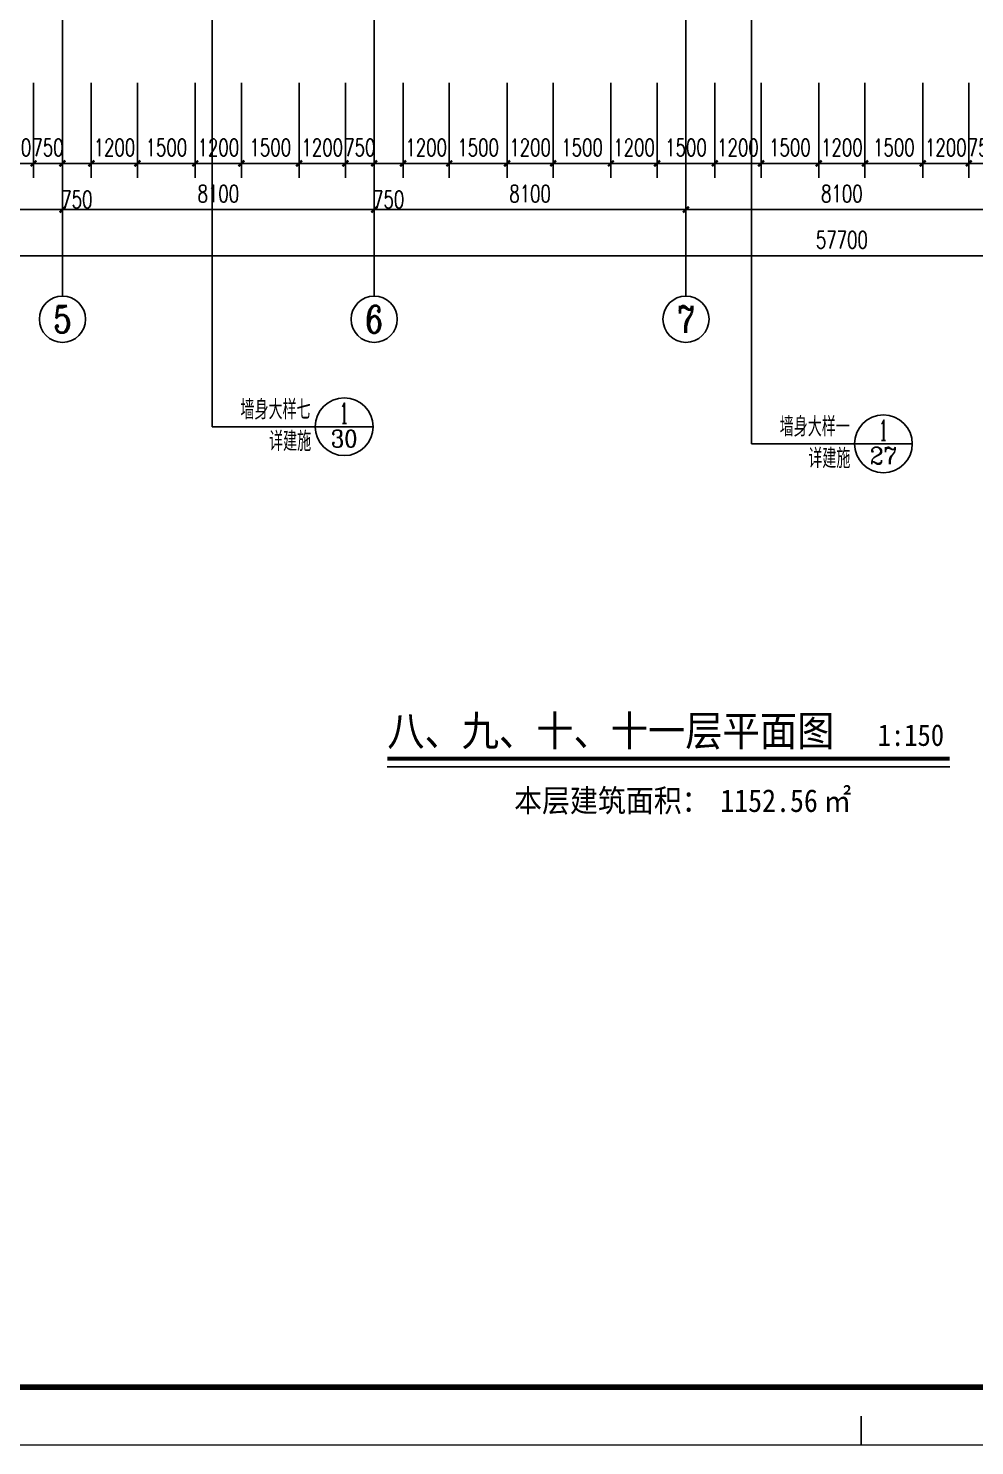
# Model space of a CAD drawing. Extents: x 1738711 to 2346805, y 1189731 to 2516152.
# Drawn here: x 1940399 to 1964985, y 2048190 to 2085018 of the extents above; entities that cross this region are included whole.
import ezdxf
from ezdxf.enums import TextEntityAlignment as Align

# ---------------------------------------------------------------- set-up
doc = ezdxf.new("R2010")
doc.units = 0
doc.header["$LTSCALE"] = 1000
doc.header["$MEASUREMENT"] = 0
for name, color, linetype in [('AXIS', 3, 'Continuous'), ('AXIS_TEXT', 7, 'Continuous'), ('DIM_IDEN', 3, 'Continuous'), ('DIM_SYMB', 3, 'Continuous'), ('DOTE', 1, 'Continuous'), ('PUB_DIM', 3, 'Continuous'), ('PUB_TEXT', 7, 'Continuous'), ('TK', 4, 'Continuous')]:
    doc.layers.add(name, color=color, linetype=linetype)
doc.styles.add('_TCH_AXIS', font='COMPLEX', dxfattribs={"bigfont": 'GBCBIG'})
doc.styles.add('_TCH_DIM', font='SIMPLEX', dxfattribs={"bigfont": 'GBCBIG'})
doc.styles.add('_TCH_DIM_T3', font='SIMPLEX', dxfattribs={"width": 0.705882, "bigfont": 'GBCBIG'})
doc.styles.add('_TCH_LABEL', font='COMPLEX', dxfattribs={"bigfont": 'GBCBIG'})
doc.styles.add('COMPLEX', font='COMPLEX')
doc.styles.add('宋体', font='SIMSUN.TTF', dxfattribs={"width": 0.75})
doc.styles.add('黑体', font='simhei_0.ttf', dxfattribs={"width": 0.9})
doc.dimstyles.new('_TCH_ARCH&&150', dxfattribs={"dimtxt": 446.25, "dimasz": 150, "dimexe": 375, "dimexo": 450, "dimgap": 189.375, "dimtad": 1, "dimdec": 0, "dimzin": 0, "dimdsep": 46, "dimtxsty": '_TCH_DIM_T3', "dimblk": 'ARCHTICK', "dimcen": 0.09, "dimclrt": 7, "dimazin": 2, "dimtfac": 1, "dimtdec": 0, "dimtix": 1, "dimtmove": 2, "dimatfit": 3, "dimfxl": 1, "dimtolj": 1, "dimtzin": 0, "dimarcsym": 0})

# ---------------------------------------------------------------- blocks, each defined once
blk = doc.blocks.new('hjashrtahreahe')
blk.add_line((42800, 0), (42800, 500))
at = {"const_width": 25}
blk.add_lwpolyline([(42800, 500), (42800, 0)], dxfattribs=at)
at = {"layer": 'TK', "color": 7, "const_width": 25}
blk.add_lwpolyline([(0, 59400), (84100, 59400), (84100, 0), (0, 0)], close=True, dxfattribs=at)
at = {"layer": 'TK', "color": 3, "const_width": 100}
blk.add_lwpolyline([(2500, 1000), (2500, 58400), (83100, 58400), (83100, 1000)], close=True, dxfattribs=at)
at = {"layer": 'TK', "style": '宋体', "width": 0.75}
for tag, height, p in [('项目负责人', 350, (6003, 57089)), ('专业负责人', 350, (6003, 56224)), ('设计人', 350, (6003, 55419)), ('版号1', 250, (77304, 22193)), ('时间1', 250, (82405, 22193)), ('版号2', 250, (77304, 21593)), ('时间2', 250, (82405, 21593)), ('版号3', 250, (77304, 20993)), ('时间3', 250, (82405, 20993)), ('建筑会签', 0.0001, (78978, 2403)), ('电气会签', 0.0001, (82128, 2403)), ('结构会签', 0.0001, (78978, 1803)), ('暖通会签', 0.0001, (82128, 1803)), ('给排水会签', 0.0001, (78978, 1250)), ('智能化会签', 0.0001, (82128, 1250))]:
    blk.add_attdef(tag, text='', height=height, dxfattribs=at).set_placement(p, align=Align.CENTER)
for tag, p in [('合作设计单位', (80816, 48986)), ('版号说明1', (79854, 22318)), ('版号说明2', (79854, 21718)), ('版号说明3', (79854, 21118)), ('浙江绿储科技有限公司', (80545, 16036)), ('百兆瓦级集中式熔盐储能关键', (80545, 14953)), ('设备研发及制造基地项目', (80545, 14603)), ('1#研发楼', (80545, 13636)), ('图名', (80545, 12436)), ('工程编号', (78978, 11461)), ('子项编号', (82128, 11461)), ('建筑', (78978, 10711)), ('图号', (82128, 10711)), ('施工图', (78978, 9961)), ('2023.03', (82128, 9961)), ('审定', (79353, 8461)), ('审核', (79353, 7711)), ('工程负责', (79353, 6961)), ('专业负责', (79353, 6211)), ('设计', (79353, 5461)), ('制图', (79353, 4711)), ('校对', (79353, 3961))]:
    blk.add_attdef(tag, text='', height=250, dxfattribs=at).set_placement(p, align=Align.MIDDLE_CENTER)
blk = doc.blocks.new('_ArchTick')
at = {"color": 0, "linetype": 'ByBlock', "const_width": 0.4}
blk.add_lwpolyline([(-0.5, -0.5), (0.5, 0.5)], dxfattribs=at)
blk = doc.blocks.new('*D3691')
at = {"layer": 'Defpoints', "color": 0, "transparency": 16777216}
for p in [(1939335, 2084056), (1940535, 2084056), (1940535, 2081509)]:
    blk.add_point(p, dxfattribs=at)
at = {"layer": 'PUB_DIM', "color": 0, "lineweight": -2, "transparency": 16777216}
for p, q in [((1939335, 2083606), (1939335, 2081134)), ((1940535, 2083606), (1940535, 2081134)), ((1939335, 2081509), (1939185, 2081509)), ((1939335, 2081509), (1940535, 2081509)), ((1940535, 2081509), (1940685, 2081509))]:
    blk.add_line(p, q, dxfattribs=at)
at = {"layer": 'PUB_DIM', "color": 0, "lineweight": -2, "transparency": 16777216, "xscale": 150, "yscale": 150, "zscale": 150}
blk.add_blockref('_ArchTick', (1939335, 2081509), dxfattribs=at)
at = {"layer": 'PUB_DIM', "color": 0, "lineweight": -2, "transparency": 16777216, "xscale": 150, "yscale": 150, "zscale": 150, "rotation": 180}
blk.add_blockref('_ArchTick', (1940535, 2081509), dxfattribs=at)
at = {"layer": 'PUB_DIM', "color": 7, "transparency": 16777216, "insert": (1939935, 2081922), "char_height": 446.2, "attachment_point": 5, "style": '_TCH_DIM_T3'}
blk.add_mtext('\\A1;1200', dxfattribs=at)
blk = doc.blocks.new('*D3692')
at = {"layer": 'Defpoints', "color": 0, "transparency": 16777216}
for p in [(1940535, 2084056), (1941285, 2084056), (1941285, 2081509)]:
    blk.add_point(p, dxfattribs=at)
at = {"layer": 'PUB_DIM', "color": 0, "lineweight": -2, "transparency": 16777216}
for p, q in [((1940535, 2083606), (1940535, 2081134)), ((1941285, 2083606), (1941285, 2081134)), ((1940535, 2081509), (1941285, 2081509))]:
    blk.add_line(p, q, dxfattribs=at)
at = {"layer": 'PUB_DIM', "color": 0, "lineweight": -2, "transparency": 16777216, "xscale": 150, "yscale": 150, "zscale": 150, "rotation": 180}
blk.add_blockref('_ArchTick', (1940535, 2081509), dxfattribs=at)
at = {"layer": 'PUB_DIM', "color": 0, "lineweight": -2, "transparency": 16777216, "xscale": 150, "yscale": 150, "zscale": 150}
blk.add_blockref('_ArchTick', (1941285, 2081509), dxfattribs=at)
at = {"layer": 'PUB_DIM', "color": 7, "transparency": 16777216, "insert": (1940910, 2081922), "char_height": 446.2, "attachment_point": 5, "style": '_TCH_DIM_T3'}
blk.add_mtext('\\A1;750', dxfattribs=at)
blk = doc.blocks.new('*D3693')
at = {"layer": 'Defpoints', "color": 0, "transparency": 16777216}
for p in [(1941285, 2084056), (1942035, 2084056), (1942035, 2081509)]:
    blk.add_point(p, dxfattribs=at)
at = {"layer": 'PUB_DIM', "color": 0, "lineweight": -2, "transparency": 16777216}
for p, q in [((1941285, 2083606), (1941285, 2081134)), ((1942035, 2083606), (1942035, 2081134)), ((1941285, 2081509), (1942035, 2081509))]:
    blk.add_line(p, q, dxfattribs=at)
at = {"layer": 'PUB_DIM', "color": 0, "lineweight": -2, "transparency": 16777216, "xscale": 150, "yscale": 150, "zscale": 150, "rotation": 180}
blk.add_blockref('_ArchTick', (1941285, 2081509), dxfattribs=at)
at = {"layer": 'PUB_DIM', "color": 0, "lineweight": -2, "transparency": 16777216, "xscale": 150, "yscale": 150, "zscale": 150}
blk.add_blockref('_ArchTick', (1942035, 2081509), dxfattribs=at)
at = {"layer": 'PUB_DIM', "color": 7, "transparency": 16777216, "insert": (1941660, 2080572), "char_height": 446.2, "attachment_point": 5, "style": '_TCH_DIM_T3'}
blk.add_mtext('\\A1;750', dxfattribs=at)
blk = doc.blocks.new('*D3694')
at = {"layer": 'Defpoints', "color": 0, "transparency": 16777216}
for p in [(1942035, 2084056), (1943235, 2084056), (1943235, 2081509)]:
    blk.add_point(p, dxfattribs=at)
at = {"layer": 'PUB_DIM', "color": 0, "lineweight": -2, "transparency": 16777216}
for p, q in [((1942035, 2083606), (1942035, 2081134)), ((1943235, 2083606), (1943235, 2081134)), ((1942035, 2081509), (1941885, 2081509)), ((1942035, 2081509), (1943235, 2081509)), ((1943235, 2081509), (1943385, 2081509))]:
    blk.add_line(p, q, dxfattribs=at)
at = {"layer": 'PUB_DIM', "color": 0, "lineweight": -2, "transparency": 16777216, "xscale": 150, "yscale": 150, "zscale": 150}
blk.add_blockref('_ArchTick', (1942035, 2081509), dxfattribs=at)
at = {"layer": 'PUB_DIM', "color": 0, "lineweight": -2, "transparency": 16777216, "xscale": 150, "yscale": 150, "zscale": 150, "rotation": 180}
blk.add_blockref('_ArchTick', (1943235, 2081509), dxfattribs=at)
at = {"layer": 'PUB_DIM', "color": 7, "transparency": 16777216, "insert": (1942635, 2081922), "char_height": 446.2, "attachment_point": 5, "style": '_TCH_DIM_T3'}
blk.add_mtext('\\A1;1200', dxfattribs=at)
blk = doc.blocks.new('*D3695')
at = {"layer": 'Defpoints', "color": 0, "transparency": 16777216}
for p in [(1943235, 2084056), (1944735, 2084056), (1944735, 2081509)]:
    blk.add_point(p, dxfattribs=at)
at = {"layer": 'PUB_DIM', "color": 0, "lineweight": -2, "transparency": 16777216}
for p, q in [((1943235, 2083606), (1943235, 2081134)), ((1944735, 2083606), (1944735, 2081134)), ((1943235, 2081509), (1944735, 2081509))]:
    blk.add_line(p, q, dxfattribs=at)
at = {"layer": 'PUB_DIM', "color": 0, "lineweight": -2, "transparency": 16777216, "xscale": 150, "yscale": 150, "zscale": 150, "rotation": 180}
blk.add_blockref('_ArchTick', (1943235, 2081509), dxfattribs=at)
at = {"layer": 'PUB_DIM', "color": 0, "lineweight": -2, "transparency": 16777216, "xscale": 150, "yscale": 150, "zscale": 150}
blk.add_blockref('_ArchTick', (1944735, 2081509), dxfattribs=at)
at = {"layer": 'PUB_DIM', "color": 7, "transparency": 16777216, "insert": (1943985, 2081922), "char_height": 446.2, "attachment_point": 5, "style": '_TCH_DIM_T3'}
blk.add_mtext('\\A1;1500', dxfattribs=at)
blk = doc.blocks.new('*D3696')
at = {"layer": 'Defpoints', "color": 0, "transparency": 16777216}
for p in [(1944735, 2084056), (1945935, 2084056), (1945935, 2081509)]:
    blk.add_point(p, dxfattribs=at)
at = {"layer": 'PUB_DIM', "color": 0, "lineweight": -2, "transparency": 16777216}
for p, q in [((1944735, 2083606), (1944735, 2081134)), ((1945935, 2083606), (1945935, 2081134)), ((1944735, 2081509), (1944585, 2081509)), ((1944735, 2081509), (1945935, 2081509)), ((1945935, 2081509), (1946085, 2081509))]:
    blk.add_line(p, q, dxfattribs=at)
at = {"layer": 'PUB_DIM', "color": 0, "lineweight": -2, "transparency": 16777216, "xscale": 150, "yscale": 150, "zscale": 150}
blk.add_blockref('_ArchTick', (1944735, 2081509), dxfattribs=at)
at = {"layer": 'PUB_DIM', "color": 0, "lineweight": -2, "transparency": 16777216, "xscale": 150, "yscale": 150, "zscale": 150, "rotation": 180}
blk.add_blockref('_ArchTick', (1945935, 2081509), dxfattribs=at)
at = {"layer": 'PUB_DIM', "color": 7, "transparency": 16777216, "insert": (1945335, 2081922), "char_height": 446.2, "attachment_point": 5, "style": '_TCH_DIM_T3'}
blk.add_mtext('\\A1;1200', dxfattribs=at)
blk = doc.blocks.new('*D3697')
at = {"layer": 'Defpoints', "color": 0, "transparency": 16777216}
for p in [(1945935, 2084056), (1947435, 2084056), (1947435, 2081509)]:
    blk.add_point(p, dxfattribs=at)
at = {"layer": 'PUB_DIM', "color": 0, "lineweight": -2, "transparency": 16777216}
for p, q in [((1945935, 2083606), (1945935, 2081134)), ((1947435, 2083606), (1947435, 2081134)), ((1945935, 2081509), (1947435, 2081509))]:
    blk.add_line(p, q, dxfattribs=at)
at = {"layer": 'PUB_DIM', "color": 0, "lineweight": -2, "transparency": 16777216, "xscale": 150, "yscale": 150, "zscale": 150, "rotation": 180}
blk.add_blockref('_ArchTick', (1945935, 2081509), dxfattribs=at)
at = {"layer": 'PUB_DIM', "color": 0, "lineweight": -2, "transparency": 16777216, "xscale": 150, "yscale": 150, "zscale": 150}
blk.add_blockref('_ArchTick', (1947435, 2081509), dxfattribs=at)
at = {"layer": 'PUB_DIM', "color": 7, "transparency": 16777216, "insert": (1946685, 2081922), "char_height": 446.2, "attachment_point": 5, "style": '_TCH_DIM_T3'}
blk.add_mtext('\\A1;1500', dxfattribs=at)
blk = doc.blocks.new('*D3698')
at = {"layer": 'Defpoints', "color": 0, "transparency": 16777216}
for p in [(1947435, 2084056), (1948635, 2084056), (1948635, 2081509)]:
    blk.add_point(p, dxfattribs=at)
at = {"layer": 'PUB_DIM', "color": 0, "lineweight": -2, "transparency": 16777216}
for p, q in [((1947435, 2083606), (1947435, 2081134)), ((1948635, 2083606), (1948635, 2081134)), ((1947435, 2081509), (1947285, 2081509)), ((1947435, 2081509), (1948635, 2081509)), ((1948635, 2081509), (1948785, 2081509))]:
    blk.add_line(p, q, dxfattribs=at)
at = {"layer": 'PUB_DIM', "color": 0, "lineweight": -2, "transparency": 16777216, "xscale": 150, "yscale": 150, "zscale": 150}
blk.add_blockref('_ArchTick', (1947435, 2081509), dxfattribs=at)
at = {"layer": 'PUB_DIM', "color": 0, "lineweight": -2, "transparency": 16777216, "xscale": 150, "yscale": 150, "zscale": 150, "rotation": 180}
blk.add_blockref('_ArchTick', (1948635, 2081509), dxfattribs=at)
at = {"layer": 'PUB_DIM', "color": 7, "transparency": 16777216, "insert": (1948035, 2081922), "char_height": 446.2, "attachment_point": 5, "style": '_TCH_DIM_T3'}
blk.add_mtext('\\A1;1200', dxfattribs=at)
blk = doc.blocks.new('*D3699')
at = {"layer": 'Defpoints', "color": 0, "transparency": 16777216}
for p in [(1948635, 2084056), (1949385, 2084056), (1949385, 2081509)]:
    blk.add_point(p, dxfattribs=at)
at = {"layer": 'PUB_DIM', "color": 0, "lineweight": -2, "transparency": 16777216}
for p, q in [((1948635, 2083606), (1948635, 2081134)), ((1949385, 2083606), (1949385, 2081134)), ((1948635, 2081509), (1949385, 2081509))]:
    blk.add_line(p, q, dxfattribs=at)
at = {"layer": 'PUB_DIM', "color": 0, "lineweight": -2, "transparency": 16777216, "xscale": 150, "yscale": 150, "zscale": 150, "rotation": 180}
blk.add_blockref('_ArchTick', (1948635, 2081509), dxfattribs=at)
at = {"layer": 'PUB_DIM', "color": 0, "lineweight": -2, "transparency": 16777216, "xscale": 150, "yscale": 150, "zscale": 150}
blk.add_blockref('_ArchTick', (1949385, 2081509), dxfattribs=at)
at = {"layer": 'PUB_DIM', "color": 7, "transparency": 16777216, "insert": (1949010, 2081922), "char_height": 446.2, "attachment_point": 5, "style": '_TCH_DIM_T3'}
blk.add_mtext('\\A1;750', dxfattribs=at)
blk = doc.blocks.new('*D3700')
at = {"layer": 'Defpoints', "color": 0, "transparency": 16777216}
for p in [(1949385, 2084056), (1950135, 2084056), (1950135, 2081509)]:
    blk.add_point(p, dxfattribs=at)
at = {"layer": 'PUB_DIM', "color": 0, "lineweight": -2, "transparency": 16777216}
for p, q in [((1949385, 2083606), (1949385, 2081134)), ((1950135, 2083606), (1950135, 2081134)), ((1949385, 2081509), (1950135, 2081509))]:
    blk.add_line(p, q, dxfattribs=at)
at = {"layer": 'PUB_DIM', "color": 0, "lineweight": -2, "transparency": 16777216, "xscale": 150, "yscale": 150, "zscale": 150, "rotation": 180}
blk.add_blockref('_ArchTick', (1949385, 2081509), dxfattribs=at)
at = {"layer": 'PUB_DIM', "color": 0, "lineweight": -2, "transparency": 16777216, "xscale": 150, "yscale": 150, "zscale": 150}
blk.add_blockref('_ArchTick', (1950135, 2081509), dxfattribs=at)
at = {"layer": 'PUB_DIM', "color": 7, "transparency": 16777216, "insert": (1949760, 2080572), "char_height": 446.2, "attachment_point": 5, "style": '_TCH_DIM_T3'}
blk.add_mtext('\\A1;750', dxfattribs=at)
blk = doc.blocks.new('*D3701')
at = {"layer": 'Defpoints', "color": 0, "transparency": 16777216}
for p in [(1950135, 2084056), (1951335, 2084056), (1951335, 2081509)]:
    blk.add_point(p, dxfattribs=at)
at = {"layer": 'PUB_DIM', "color": 0, "lineweight": -2, "transparency": 16777216}
for p, q in [((1950135, 2083606), (1950135, 2081134)), ((1951335, 2083606), (1951335, 2081134)), ((1950135, 2081509), (1949985, 2081509)), ((1950135, 2081509), (1951335, 2081509)), ((1951335, 2081509), (1951485, 2081509))]:
    blk.add_line(p, q, dxfattribs=at)
at = {"layer": 'PUB_DIM', "color": 0, "lineweight": -2, "transparency": 16777216, "xscale": 150, "yscale": 150, "zscale": 150}
blk.add_blockref('_ArchTick', (1950135, 2081509), dxfattribs=at)
at = {"layer": 'PUB_DIM', "color": 0, "lineweight": -2, "transparency": 16777216, "xscale": 150, "yscale": 150, "zscale": 150, "rotation": 180}
blk.add_blockref('_ArchTick', (1951335, 2081509), dxfattribs=at)
at = {"layer": 'PUB_DIM', "color": 7, "transparency": 16777216, "insert": (1950735, 2081922), "char_height": 446.2, "attachment_point": 5, "style": '_TCH_DIM_T3'}
blk.add_mtext('\\A1;1200', dxfattribs=at)
blk = doc.blocks.new('*D3702')
at = {"layer": 'Defpoints', "color": 0, "transparency": 16777216}
for p in [(1951335, 2084056), (1952835, 2084056), (1952835, 2081509)]:
    blk.add_point(p, dxfattribs=at)
at = {"layer": 'PUB_DIM', "color": 0, "lineweight": -2, "transparency": 16777216}
for p, q in [((1951335, 2083606), (1951335, 2081134)), ((1952835, 2083606), (1952835, 2081134)), ((1951335, 2081509), (1952835, 2081509))]:
    blk.add_line(p, q, dxfattribs=at)
at = {"layer": 'PUB_DIM', "color": 0, "lineweight": -2, "transparency": 16777216, "xscale": 150, "yscale": 150, "zscale": 150, "rotation": 180}
blk.add_blockref('_ArchTick', (1951335, 2081509), dxfattribs=at)
at = {"layer": 'PUB_DIM', "color": 0, "lineweight": -2, "transparency": 16777216, "xscale": 150, "yscale": 150, "zscale": 150}
blk.add_blockref('_ArchTick', (1952835, 2081509), dxfattribs=at)
at = {"layer": 'PUB_DIM', "color": 7, "transparency": 16777216, "insert": (1952085, 2081922), "char_height": 446.2, "attachment_point": 5, "style": '_TCH_DIM_T3'}
blk.add_mtext('\\A1;1500', dxfattribs=at)
blk = doc.blocks.new('*D3703')
at = {"layer": 'Defpoints', "color": 0, "transparency": 16777216}
for p in [(1952835, 2084056), (1954035, 2084056), (1954035, 2081509)]:
    blk.add_point(p, dxfattribs=at)
at = {"layer": 'PUB_DIM', "color": 0, "lineweight": -2, "transparency": 16777216}
for p, q in [((1952835, 2083606), (1952835, 2081134)), ((1954035, 2083606), (1954035, 2081134)), ((1952835, 2081509), (1952685, 2081509)), ((1952835, 2081509), (1954035, 2081509)), ((1954035, 2081509), (1954185, 2081509))]:
    blk.add_line(p, q, dxfattribs=at)
at = {"layer": 'PUB_DIM', "color": 0, "lineweight": -2, "transparency": 16777216, "xscale": 150, "yscale": 150, "zscale": 150}
blk.add_blockref('_ArchTick', (1952835, 2081509), dxfattribs=at)
at = {"layer": 'PUB_DIM', "color": 0, "lineweight": -2, "transparency": 16777216, "xscale": 150, "yscale": 150, "zscale": 150, "rotation": 180}
blk.add_blockref('_ArchTick', (1954035, 2081509), dxfattribs=at)
at = {"layer": 'PUB_DIM', "color": 7, "transparency": 16777216, "insert": (1953435, 2081922), "char_height": 446.2, "attachment_point": 5, "style": '_TCH_DIM_T3'}
blk.add_mtext('\\A1;1200', dxfattribs=at)
blk = doc.blocks.new('*D3704')
at = {"layer": 'Defpoints', "color": 0, "transparency": 16777216}
for p in [(1954035, 2084056), (1955535, 2084056), (1955535, 2081509)]:
    blk.add_point(p, dxfattribs=at)
at = {"layer": 'PUB_DIM', "color": 0, "lineweight": -2, "transparency": 16777216}
for p, q in [((1954035, 2083606), (1954035, 2081134)), ((1955535, 2083606), (1955535, 2081134)), ((1954035, 2081509), (1955535, 2081509))]:
    blk.add_line(p, q, dxfattribs=at)
at = {"layer": 'PUB_DIM', "color": 0, "lineweight": -2, "transparency": 16777216, "xscale": 150, "yscale": 150, "zscale": 150, "rotation": 180}
blk.add_blockref('_ArchTick', (1954035, 2081509), dxfattribs=at)
at = {"layer": 'PUB_DIM', "color": 0, "lineweight": -2, "transparency": 16777216, "xscale": 150, "yscale": 150, "zscale": 150}
blk.add_blockref('_ArchTick', (1955535, 2081509), dxfattribs=at)
at = {"layer": 'PUB_DIM', "color": 7, "transparency": 16777216, "insert": (1954785, 2081922), "char_height": 446.2, "attachment_point": 5, "style": '_TCH_DIM_T3'}
blk.add_mtext('\\A1;1500', dxfattribs=at)
blk = doc.blocks.new('*D3705')
at = {"layer": 'Defpoints', "color": 0, "transparency": 16777216}
for p in [(1955535, 2084056), (1956735, 2084056), (1956735, 2081509)]:
    blk.add_point(p, dxfattribs=at)
at = {"layer": 'PUB_DIM', "color": 0, "lineweight": -2, "transparency": 16777216}
for p, q in [((1955535, 2083606), (1955535, 2081134)), ((1956735, 2083606), (1956735, 2081134)), ((1955535, 2081509), (1955385, 2081509)), ((1955535, 2081509), (1956735, 2081509)), ((1956735, 2081509), (1956885, 2081509))]:
    blk.add_line(p, q, dxfattribs=at)
at = {"layer": 'PUB_DIM', "color": 0, "lineweight": -2, "transparency": 16777216, "xscale": 150, "yscale": 150, "zscale": 150}
blk.add_blockref('_ArchTick', (1955535, 2081509), dxfattribs=at)
at = {"layer": 'PUB_DIM', "color": 0, "lineweight": -2, "transparency": 16777216, "xscale": 150, "yscale": 150, "zscale": 150, "rotation": 180}
blk.add_blockref('_ArchTick', (1956735, 2081509), dxfattribs=at)
at = {"layer": 'PUB_DIM', "color": 7, "transparency": 16777216, "insert": (1956135, 2081922), "char_height": 446.2, "attachment_point": 5, "style": '_TCH_DIM_T3'}
blk.add_mtext('\\A1;1200', dxfattribs=at)
blk = doc.blocks.new('*D3706')
at = {"layer": 'Defpoints', "color": 0, "transparency": 16777216}
for p in [(1956735, 2084056), (1958235, 2084056), (1958235, 2081509)]:
    blk.add_point(p, dxfattribs=at)
at = {"layer": 'PUB_DIM', "color": 0, "lineweight": -2, "transparency": 16777216}
for p, q in [((1956735, 2083606), (1956735, 2081134)), ((1958235, 2083606), (1958235, 2081134)), ((1956735, 2081509), (1958235, 2081509))]:
    blk.add_line(p, q, dxfattribs=at)
at = {"layer": 'PUB_DIM', "color": 0, "lineweight": -2, "transparency": 16777216, "xscale": 150, "yscale": 150, "zscale": 150, "rotation": 180}
blk.add_blockref('_ArchTick', (1956735, 2081509), dxfattribs=at)
at = {"layer": 'PUB_DIM', "color": 0, "lineweight": -2, "transparency": 16777216, "xscale": 150, "yscale": 150, "zscale": 150}
blk.add_blockref('_ArchTick', (1958235, 2081509), dxfattribs=at)
at = {"layer": 'PUB_DIM', "color": 7, "transparency": 16777216, "insert": (1957485, 2081922), "char_height": 446.2, "attachment_point": 5, "style": '_TCH_DIM_T3'}
blk.add_mtext('\\A1;1500', dxfattribs=at)
blk = doc.blocks.new('*D3707')
at = {"layer": 'Defpoints', "color": 0, "transparency": 16777216}
for p in [(1958235, 2084056), (1959435, 2084056), (1959435, 2081509)]:
    blk.add_point(p, dxfattribs=at)
at = {"layer": 'PUB_DIM', "color": 0, "lineweight": -2, "transparency": 16777216}
for p, q in [((1958235, 2083606), (1958235, 2081134)), ((1959435, 2083606), (1959435, 2081134)), ((1958235, 2081509), (1958085, 2081509)), ((1958235, 2081509), (1959435, 2081509)), ((1959435, 2081509), (1959585, 2081509))]:
    blk.add_line(p, q, dxfattribs=at)
at = {"layer": 'PUB_DIM', "color": 0, "lineweight": -2, "transparency": 16777216, "xscale": 150, "yscale": 150, "zscale": 150}
blk.add_blockref('_ArchTick', (1958235, 2081509), dxfattribs=at)
at = {"layer": 'PUB_DIM', "color": 0, "lineweight": -2, "transparency": 16777216, "xscale": 150, "yscale": 150, "zscale": 150, "rotation": 180}
blk.add_blockref('_ArchTick', (1959435, 2081509), dxfattribs=at)
at = {"layer": 'PUB_DIM', "color": 7, "transparency": 16777216, "insert": (1958835, 2081922), "char_height": 446.2, "attachment_point": 5, "style": '_TCH_DIM_T3'}
blk.add_mtext('\\A1;1200', dxfattribs=at)
blk = doc.blocks.new('*D3708')
at = {"layer": 'Defpoints', "color": 0, "transparency": 16777216}
for p in [(1959435, 2084056), (1960935, 2084056), (1960935, 2081509)]:
    blk.add_point(p, dxfattribs=at)
at = {"layer": 'PUB_DIM', "color": 0, "lineweight": -2, "transparency": 16777216}
for p, q in [((1959435, 2083606), (1959435, 2081134)), ((1960935, 2083606), (1960935, 2081134)), ((1959435, 2081509), (1960935, 2081509))]:
    blk.add_line(p, q, dxfattribs=at)
at = {"layer": 'PUB_DIM', "color": 0, "lineweight": -2, "transparency": 16777216, "xscale": 150, "yscale": 150, "zscale": 150, "rotation": 180}
blk.add_blockref('_ArchTick', (1959435, 2081509), dxfattribs=at)
at = {"layer": 'PUB_DIM', "color": 0, "lineweight": -2, "transparency": 16777216, "xscale": 150, "yscale": 150, "zscale": 150}
blk.add_blockref('_ArchTick', (1960935, 2081509), dxfattribs=at)
at = {"layer": 'PUB_DIM', "color": 7, "transparency": 16777216, "insert": (1960185, 2081922), "char_height": 446.2, "attachment_point": 5, "style": '_TCH_DIM_T3'}
blk.add_mtext('\\A1;1500', dxfattribs=at)
blk = doc.blocks.new('*D3709')
at = {"layer": 'Defpoints', "color": 0, "transparency": 16777216}
for p in [(1960935, 2084056), (1962135, 2084056), (1962135, 2081509)]:
    blk.add_point(p, dxfattribs=at)
at = {"layer": 'PUB_DIM', "color": 0, "lineweight": -2, "transparency": 16777216}
for p, q in [((1960935, 2083606), (1960935, 2081134)), ((1962135, 2083606), (1962135, 2081134)), ((1960935, 2081509), (1960785, 2081509)), ((1960935, 2081509), (1962135, 2081509)), ((1962135, 2081509), (1962285, 2081509))]:
    blk.add_line(p, q, dxfattribs=at)
at = {"layer": 'PUB_DIM', "color": 0, "lineweight": -2, "transparency": 16777216, "xscale": 150, "yscale": 150, "zscale": 150}
blk.add_blockref('_ArchTick', (1960935, 2081509), dxfattribs=at)
at = {"layer": 'PUB_DIM', "color": 0, "lineweight": -2, "transparency": 16777216, "xscale": 150, "yscale": 150, "zscale": 150, "rotation": 180}
blk.add_blockref('_ArchTick', (1962135, 2081509), dxfattribs=at)
at = {"layer": 'PUB_DIM', "color": 7, "transparency": 16777216, "insert": (1961535, 2081922), "char_height": 446.2, "attachment_point": 5, "style": '_TCH_DIM_T3'}
blk.add_mtext('\\A1;1200', dxfattribs=at)
blk = doc.blocks.new('*D3710')
at = {"layer": 'Defpoints', "color": 0, "transparency": 16777216}
for p in [(1962135, 2084056), (1963635, 2084056), (1963635, 2081509)]:
    blk.add_point(p, dxfattribs=at)
at = {"layer": 'PUB_DIM', "color": 0, "lineweight": -2, "transparency": 16777216}
for p, q in [((1962135, 2083606), (1962135, 2081134)), ((1963635, 2083606), (1963635, 2081134)), ((1962135, 2081509), (1963635, 2081509))]:
    blk.add_line(p, q, dxfattribs=at)
at = {"layer": 'PUB_DIM', "color": 0, "lineweight": -2, "transparency": 16777216, "xscale": 150, "yscale": 150, "zscale": 150, "rotation": 180}
blk.add_blockref('_ArchTick', (1962135, 2081509), dxfattribs=at)
at = {"layer": 'PUB_DIM', "color": 0, "lineweight": -2, "transparency": 16777216, "xscale": 150, "yscale": 150, "zscale": 150}
blk.add_blockref('_ArchTick', (1963635, 2081509), dxfattribs=at)
at = {"layer": 'PUB_DIM', "color": 7, "transparency": 16777216, "insert": (1962885, 2081922), "char_height": 446.2, "attachment_point": 5, "style": '_TCH_DIM_T3'}
blk.add_mtext('\\A1;1500', dxfattribs=at)
blk = doc.blocks.new('*D3711')
at = {"layer": 'Defpoints', "color": 0, "transparency": 16777216}
for p in [(1963635, 2084056), (1964835, 2084056), (1964835, 2081509)]:
    blk.add_point(p, dxfattribs=at)
at = {"layer": 'PUB_DIM', "color": 0, "lineweight": -2, "transparency": 16777216}
for p, q in [((1963635, 2083606), (1963635, 2081134)), ((1964835, 2083606), (1964835, 2081134)), ((1963635, 2081509), (1963485, 2081509)), ((1963635, 2081509), (1964835, 2081509)), ((1964835, 2081509), (1964985, 2081509))]:
    blk.add_line(p, q, dxfattribs=at)
at = {"layer": 'PUB_DIM', "color": 0, "lineweight": -2, "transparency": 16777216, "xscale": 150, "yscale": 150, "zscale": 150}
blk.add_blockref('_ArchTick', (1963635, 2081509), dxfattribs=at)
at = {"layer": 'PUB_DIM', "color": 0, "lineweight": -2, "transparency": 16777216, "xscale": 150, "yscale": 150, "zscale": 150, "rotation": 180}
blk.add_blockref('_ArchTick', (1964835, 2081509), dxfattribs=at)
at = {"layer": 'PUB_DIM', "color": 7, "transparency": 16777216, "insert": (1964235, 2081922), "char_height": 446.2, "attachment_point": 5, "style": '_TCH_DIM_T3'}
blk.add_mtext('\\A1;1200', dxfattribs=at)
blk = doc.blocks.new('*D3712')
at = {"layer": 'Defpoints', "color": 0, "transparency": 16777216}
for p in [(1964835, 2084056), (1965585, 2084056), (1965585, 2081509)]:
    blk.add_point(p, dxfattribs=at)
at = {"layer": 'PUB_DIM', "color": 0, "lineweight": -2, "transparency": 16777216}
for p, q in [((1964835, 2083606), (1964835, 2081134)), ((1965585, 2083606), (1965585, 2081134)), ((1964835, 2081509), (1965585, 2081509))]:
    blk.add_line(p, q, dxfattribs=at)
at = {"layer": 'PUB_DIM', "color": 0, "lineweight": -2, "transparency": 16777216, "xscale": 150, "yscale": 150, "zscale": 150, "rotation": 180}
blk.add_blockref('_ArchTick', (1964835, 2081509), dxfattribs=at)
at = {"layer": 'PUB_DIM', "color": 0, "lineweight": -2, "transparency": 16777216, "xscale": 150, "yscale": 150, "zscale": 150}
blk.add_blockref('_ArchTick', (1965585, 2081509), dxfattribs=at)
at = {"layer": 'PUB_DIM', "color": 7, "transparency": 16777216, "insert": (1965210, 2081922), "char_height": 446.2, "attachment_point": 5, "style": '_TCH_DIM_T3'}
blk.add_mtext('\\A1;750', dxfattribs=at)
blk = doc.blocks.new('*D3733')
at = {"layer": 'AXIS', "color": 0, "lineweight": -2, "transparency": 16777216}
for p, q in [((1933185, 2083609), (1933185, 2079934)), ((1941285, 2083609), (1941285, 2079934)), ((1933185, 2080309), (1941285, 2080309))]:
    blk.add_line(p, q, dxfattribs=at)
at = {"layer": 'Defpoints', "color": 0, "transparency": 16777216}
for p in [(1933185, 2084059), (1941285, 2084059), (1941285, 2080309)]:
    blk.add_point(p, dxfattribs=at)
at = {"layer": 'AXIS', "color": 0, "lineweight": -2, "transparency": 16777216, "xscale": 150, "yscale": 150, "zscale": 150, "rotation": 180}
blk.add_blockref('_ArchTick', (1933185, 2080309), dxfattribs=at)
at = {"layer": 'AXIS', "color": 0, "lineweight": -2, "transparency": 16777216, "xscale": 150, "yscale": 150, "zscale": 150}
blk.add_blockref('_ArchTick', (1941285, 2080309), dxfattribs=at)
at = {"layer": 'AXIS', "color": 7, "transparency": 16777216, "insert": (1937235, 2080722), "char_height": 446.2, "attachment_point": 5, "style": '_TCH_DIM_T3'}
blk.add_mtext('\\A1;8100', dxfattribs=at)
blk = doc.blocks.new('*D3734')
at = {"layer": 'AXIS', "color": 0, "lineweight": -2, "transparency": 16777216}
for p, q in [((1941285, 2083609), (1941285, 2079934)), ((1949385, 2083609), (1949385, 2079934)), ((1941285, 2080309), (1949385, 2080309))]:
    blk.add_line(p, q, dxfattribs=at)
at = {"layer": 'Defpoints', "color": 0, "transparency": 16777216}
for p in [(1941285, 2084059), (1949385, 2084059), (1949385, 2080309)]:
    blk.add_point(p, dxfattribs=at)
at = {"layer": 'AXIS', "color": 0, "lineweight": -2, "transparency": 16777216, "xscale": 150, "yscale": 150, "zscale": 150, "rotation": 180}
blk.add_blockref('_ArchTick', (1941285, 2080309), dxfattribs=at)
at = {"layer": 'AXIS', "color": 0, "lineweight": -2, "transparency": 16777216, "xscale": 150, "yscale": 150, "zscale": 150}
blk.add_blockref('_ArchTick', (1949385, 2080309), dxfattribs=at)
at = {"layer": 'AXIS', "color": 7, "transparency": 16777216, "insert": (1945335, 2080722), "char_height": 446.2, "attachment_point": 5, "style": '_TCH_DIM_T3'}
blk.add_mtext('\\A1;8100', dxfattribs=at)
blk = doc.blocks.new('*D3735')
at = {"layer": 'AXIS', "color": 0, "lineweight": -2, "transparency": 16777216}
for p, q in [((1949385, 2083609), (1949385, 2079934)), ((1957485, 2083609), (1957485, 2079934)), ((1949385, 2080309), (1957485, 2080309))]:
    blk.add_line(p, q, dxfattribs=at)
at = {"layer": 'Defpoints', "color": 0, "transparency": 16777216}
for p in [(1949385, 2084059), (1957485, 2084059), (1957485, 2080309)]:
    blk.add_point(p, dxfattribs=at)
at = {"layer": 'AXIS', "color": 0, "lineweight": -2, "transparency": 16777216, "xscale": 150, "yscale": 150, "zscale": 150, "rotation": 180}
blk.add_blockref('_ArchTick', (1949385, 2080309), dxfattribs=at)
at = {"layer": 'AXIS', "color": 0, "lineweight": -2, "transparency": 16777216, "xscale": 150, "yscale": 150, "zscale": 150}
blk.add_blockref('_ArchTick', (1957485, 2080309), dxfattribs=at)
at = {"layer": 'AXIS', "color": 7, "transparency": 16777216, "insert": (1953435, 2080722), "char_height": 446.2, "attachment_point": 5, "style": '_TCH_DIM_T3'}
blk.add_mtext('\\A1;8100', dxfattribs=at)
blk = doc.blocks.new('*D3736')
at = {"layer": 'AXIS', "color": 0, "lineweight": -2, "transparency": 16777216}
for p, q in [((1957485, 2083609), (1957485, 2079934)), ((1965585, 2083609), (1965585, 2079934)), ((1957485, 2080309), (1965585, 2080309))]:
    blk.add_line(p, q, dxfattribs=at)
at = {"layer": 'Defpoints', "color": 0, "transparency": 16777216}
for p in [(1957485, 2084059), (1965585, 2084059), (1965585, 2080309)]:
    blk.add_point(p, dxfattribs=at)
at = {"layer": 'AXIS', "color": 0, "lineweight": -2, "transparency": 16777216, "xscale": 150, "yscale": 150, "zscale": 150, "rotation": 180}
blk.add_blockref('_ArchTick', (1957485, 2080309), dxfattribs=at)
at = {"layer": 'AXIS', "color": 0, "lineweight": -2, "transparency": 16777216, "xscale": 150, "yscale": 150, "zscale": 150}
blk.add_blockref('_ArchTick', (1965585, 2080309), dxfattribs=at)
at = {"layer": 'AXIS', "color": 7, "transparency": 16777216, "insert": (1961535, 2080722), "char_height": 446.2, "attachment_point": 5, "style": '_TCH_DIM_T3'}
blk.add_mtext('\\A1;8100', dxfattribs=at)
blk = doc.blocks.new('*D3740')
at = {"layer": 'AXIS', "color": 0, "lineweight": -2, "transparency": 16777216}
for p, q in [((1932685, 2083606), (1932685, 2078734)), ((1990385, 2083606), (1990385, 2078734)), ((1932685, 2079109), (1990385, 2079109))]:
    blk.add_line(p, q, dxfattribs=at)
at = {"layer": 'Defpoints', "color": 0, "transparency": 16777216}
for p in [(1932685, 2084056), (1990385, 2084056), (1990385, 2079109)]:
    blk.add_point(p, dxfattribs=at)
at = {"layer": 'AXIS', "color": 0, "lineweight": -2, "transparency": 16777216, "xscale": 150, "yscale": 150, "zscale": 150, "rotation": 180}
blk.add_blockref('_ArchTick', (1932685, 2079109), dxfattribs=at)
at = {"layer": 'AXIS', "color": 0, "lineweight": -2, "transparency": 16777216, "xscale": 150, "yscale": 150, "zscale": 150}
blk.add_blockref('_ArchTick', (1990385, 2079109), dxfattribs=at)
at = {"layer": 'AXIS', "color": 7, "transparency": 16777216, "insert": (1961535, 2079522), "char_height": 446.2, "attachment_point": 5, "style": '_TCH_DIM_T3'}
blk.add_mtext('\\A1;57700', dxfattribs=at)
blk = doc.blocks.new('_AXISO')
blk.add_circle((0, 0), 0.5)
at = {"layer": 'AXIS_TEXT', "style": 'COMPLEX', "width": 1.041667}
blk.add_attdef('A', text='', height=0.56, dxfattribs=at).set_placement((-0.25, -0.28), (0.25, -0.28), align=Align.FIT)

msp = doc.modelspace()

# ---------------------------------------------------------------- linework, layer by layer
at = {"layer": 'AXIS'}
for p, q in [((1941284.6, 2084059.1), (1941284.6, 2078059.1)), ((1949384.6, 2084059.1), (1949384.6, 2078059.1)), ((1957484.6, 2084059.1), (1957484.6, 2078059.1))]:
    msp.add_line(p, q, dxfattribs=at)
at = {"layer": 'DIM_IDEN'}
for p, q in [((1945178, 2086979.8), (1945178, 2074666.7)), ((1959187.3, 2086535.2), (1959187.3, 2074222.2)), ((1945178, 2074666.7), (1947854.9, 2074666.7)), ((1949354.9, 2074666.7), (1947854.9, 2074666.7)), ((1959187.3, 2074222.2), (1961864.2, 2074222.2)), ((1963364.2, 2074222.2), (1961864.2, 2074222.2))]:
    msp.add_line(p, q, dxfattribs=at)
for centre in [(1948604.9, 2074666.7), (1962614.2, 2074222.2)]:
    msp.add_circle(centre, 750, dxfattribs=at)
at = {"layer": 'DIM_SYMB', "const_width": 105}
msp.add_lwpolyline([(1949722.2, 2066038.9), (1964338.8, 2066038.9)], dxfattribs=at)
at = {"layer": 'DIM_SYMB'}
msp.add_lwpolyline([(1949722.2, 2065828.9), (1964338.8, 2065828.9)], dxfattribs=at)
at = {"layer": 'DOTE'}
for p, q in [((1941284.6, 2108659.1), (1941284.6, 2084059.1)), ((1949384.6, 2108659.1), (1949384.6, 2084059.1)), ((1957484.6, 2108659.1), (1957484.6, 2084059.1))]:
    msp.add_line(p, q, dxfattribs=at)

# ---------------------------------------------------------------- block references
at = {"xscale": 1.5, "yscale": 1.5, "zscale": 1.5}
msp.add_blockref('hjashrtahreahe', (1897833.1, 2048209.1), dxfattribs=at)
at = {"layer": 'AXIS'}
ref = msp.add_blockref('_AXISO', (1941284.6, 2077459.1), dxfattribs=dict(at, xscale=1200, yscale=1200, zscale=1200))
ref.add_attrib('A', '5', dxfattribs={"layer": 'AXIS_TEXT', "ltscale": 0.5, "height": 698.9, "style": '_TCH_AXIS'}).set_placement((1941051.7, 2077109.6), (1941517.6, 2077109.6), align=Align.FIT)
ref = msp.add_blockref('_AXISO', (1949384.6, 2077459.1), dxfattribs=dict(at, xscale=1200, yscale=1200, zscale=1200))
ref.add_attrib('A', '6', dxfattribs={"layer": 'AXIS_TEXT', "ltscale": 0.5, "height": 698.9, "style": '_TCH_AXIS'}).set_placement((1949151.7, 2077109.6), (1949617.6, 2077109.6), align=Align.FIT)
ref = msp.add_blockref('_AXISO', (1957484.6, 2077459.1), dxfattribs=dict(at, xscale=1200, yscale=1200, zscale=1200))
ref.add_attrib('A', '7', dxfattribs={"layer": 'AXIS_TEXT', "ltscale": 0.5, "height": 698.9, "style": '_TCH_AXIS'}).set_placement((1957251.7, 2077109.6), (1957717.6, 2077109.6), align=Align.FIT)

# ---------------------------------------------------------------- texts
at = {"layer": 'DIM_SYMB', "color": 7, "style": '黑体', "width": 0.9}
for s, height, p in [('本层建筑面积：', 591.46, (1953017.3, 2064656.1)), ('㎡', 591.5, (1961055.8, 2064656.1)), ('1152.56', 591.46, (1958376.3, 2064656.1))]:
    msp.add_text(s, height=height, dxfattribs=at).set_placement(p)
at = {"layer": 'PUB_TEXT', "color": 7, "style": '_TCH_DIM'}
for s, p in [('墙身大样七', (1945910.2, 2074857.7)), ('墙身大样一', (1959919.4, 2074413.2)), ('详建施', (1946653, 2074034.5)), ('详建施', (1960662.3, 2073590))]:
    msp.add_text(s, height=506.38, dxfattribs=at).set_placement(p)
at = {"layer": 'PUB_TEXT', "color": 7, "style": '_TCH_LABEL'}
for s, height, p, p2 in [('1', 535.4, (1948490.2, 2074749), (1948719.6, 2074749)), ('30', 443.85, (1948256.2, 2074134.8), (1948953.7, 2074134.8)), ('1', 535.4, (1962499.4, 2074304.5), (1962728.9, 2074304.5)), ('27', 439.31, (1962258.5, 2073694.5), (1962969.8, 2073694.5))]:
    msp.add_text(s, height=height, dxfattribs=at).set_placement(p, p2, align=Align.FIT)
at = {"layer": 'PUB_TEXT', "color": 7, "style": '黑体', "width": 0.9}
for s, height, p in [('八、九、十、十一层平面图', 788.608, (1949722.2, 2066372.9)), ('1:150', 563.29, (1962465.7, 2066372.9))]:
    msp.add_text(s, height=height, dxfattribs=at).set_placement(p)

# ---------------------------------------------------------------- dimensions: what is measured, and where the dimension line sits
at = {"layer": 'AXIS'}
for p1, p2, distance, picture, middle in [((1932684.6, 2084056.4), (1990384.6, 2084056.4), -4947.3, '*D3740', (1961534.6, 2079521.6)), ((1933184.6, 2084059.1), (1941284.6, 2084059.1), -3750, '*D3733', (1937234.6, 2080721.6)), ((1941284.6, 2084059.1), (1949384.6, 2084059.1), -3750, '*D3734', (1945334.6, 2080721.6)), ((1949384.6, 2084059.1), (1957484.6, 2084059.1), -3750, '*D3735', (1953434.6, 2080721.6)), ((1957484.6, 2084059.1), (1965584.6, 2084059.1), -3750, '*D3736', (1961534.6, 2080721.6))]:
    dim = msp.add_aligned_dim(p1=p1, p2=p2, distance=distance, dimstyle='_TCH_ARCH&&150', dxfattribs=at)
    dim.commit()
    dim.dimension.update_dxf_attribs({"geometry": picture, "text_midpoint": middle})
at = {"layer": 'PUB_DIM'}
for p1, p2, picture, middle in [((1939334.6, 2084056.4), (1940534.6, 2084056.4), '*D3691', (1939934.6, 2081921.6)), ((1942034.6, 2084056.4), (1943234.6, 2084056.4), '*D3694', (1942634.6, 2081921.6)), ((1943234.6, 2084056.4), (1944734.6, 2084056.4), '*D3695', (1943984.6, 2081921.6)), ((1944734.6, 2084056.4), (1945934.6, 2084056.4), '*D3696', (1945334.6, 2081921.6)), ((1945934.6, 2084056.4), (1947434.6, 2084056.4), '*D3697', (1946684.6, 2081921.6)), ((1947434.6, 2084056.4), (1948634.6, 2084056.4), '*D3698', (1948034.6, 2081921.6)), ((1950134.6, 2084056.4), (1951334.6, 2084056.4), '*D3701', (1950734.6, 2081921.6)), ((1951334.6, 2084056.4), (1952834.6, 2084056.4), '*D3702', (1952084.6, 2081921.6)), ((1952834.6, 2084056.4), (1954034.6, 2084056.4), '*D3703', (1953434.6, 2081921.6)), ((1954034.6, 2084056.4), (1955534.6, 2084056.4), '*D3704', (1954784.6, 2081921.6)), ((1955534.6, 2084056.4), (1956734.6, 2084056.4), '*D3705', (1956134.6, 2081921.6)), ((1956734.6, 2084056.4), (1958234.6, 2084056.4), '*D3706', (1957484.6, 2081921.6)), ((1958234.6, 2084056.4), (1959434.6, 2084056.4), '*D3707', (1958834.6, 2081921.6)), ((1959434.6, 2084056.4), (1960934.6, 2084056.4), '*D3708', (1960184.6, 2081921.6)), ((1960934.6, 2084056.4), (1962134.6, 2084056.4), '*D3709', (1961534.6, 2081921.6)), ((1962134.6, 2084056.4), (1963634.6, 2084056.4), '*D3710', (1962884.6, 2081921.6)), ((1963634.6, 2084056.4), (1964834.6, 2084056.4), '*D3711', (1964234.6, 2081921.6))]:
    dim = msp.add_aligned_dim(p1=p1, p2=p2, distance=-2547.3, dimstyle='_TCH_ARCH&&150', dxfattribs=at)
    dim.commit()
    dim.dimension.update_dxf_attribs({"geometry": picture, "text_midpoint": middle})
for base, p1, p2, picture, middle in [((1941284.6, 2081509.1), (1940534.6, 2084056.4), (1941284.6, 2084056.4), '*D3692', (1940909.6, 2081921.6)), ((1942034.6, 2081509.1), (1941284.6, 2084056.4), (1942034.6, 2084056.4), '*D3693', (1941659.6, 2080571.6)), ((1949384.6, 2081509.1), (1948634.6, 2084056.4), (1949384.6, 2084056.4), '*D3699', (1949009.6, 2081921.6)), ((1950134.6, 2081509.1), (1949384.6, 2084056.4), (1950134.6, 2084056.4), '*D3700', (1949759.6, 2080571.6)), ((1965584.6, 2081509.1), (1964834.6, 2084056.4), (1965584.6, 2084056.4), '*D3712', (1965209.6, 2081921.6))]:
    dim = msp.add_linear_dim(base=base, p1=p1, p2=p2, angle=0, dimstyle='_TCH_ARCH&&150', dxfattribs=at)
    dim.commit()
    dim.dimension.update_dxf_attribs({"geometry": picture, "text_midpoint": middle, "dimtype": 129})

doc.saveas('drawing.dxf')
